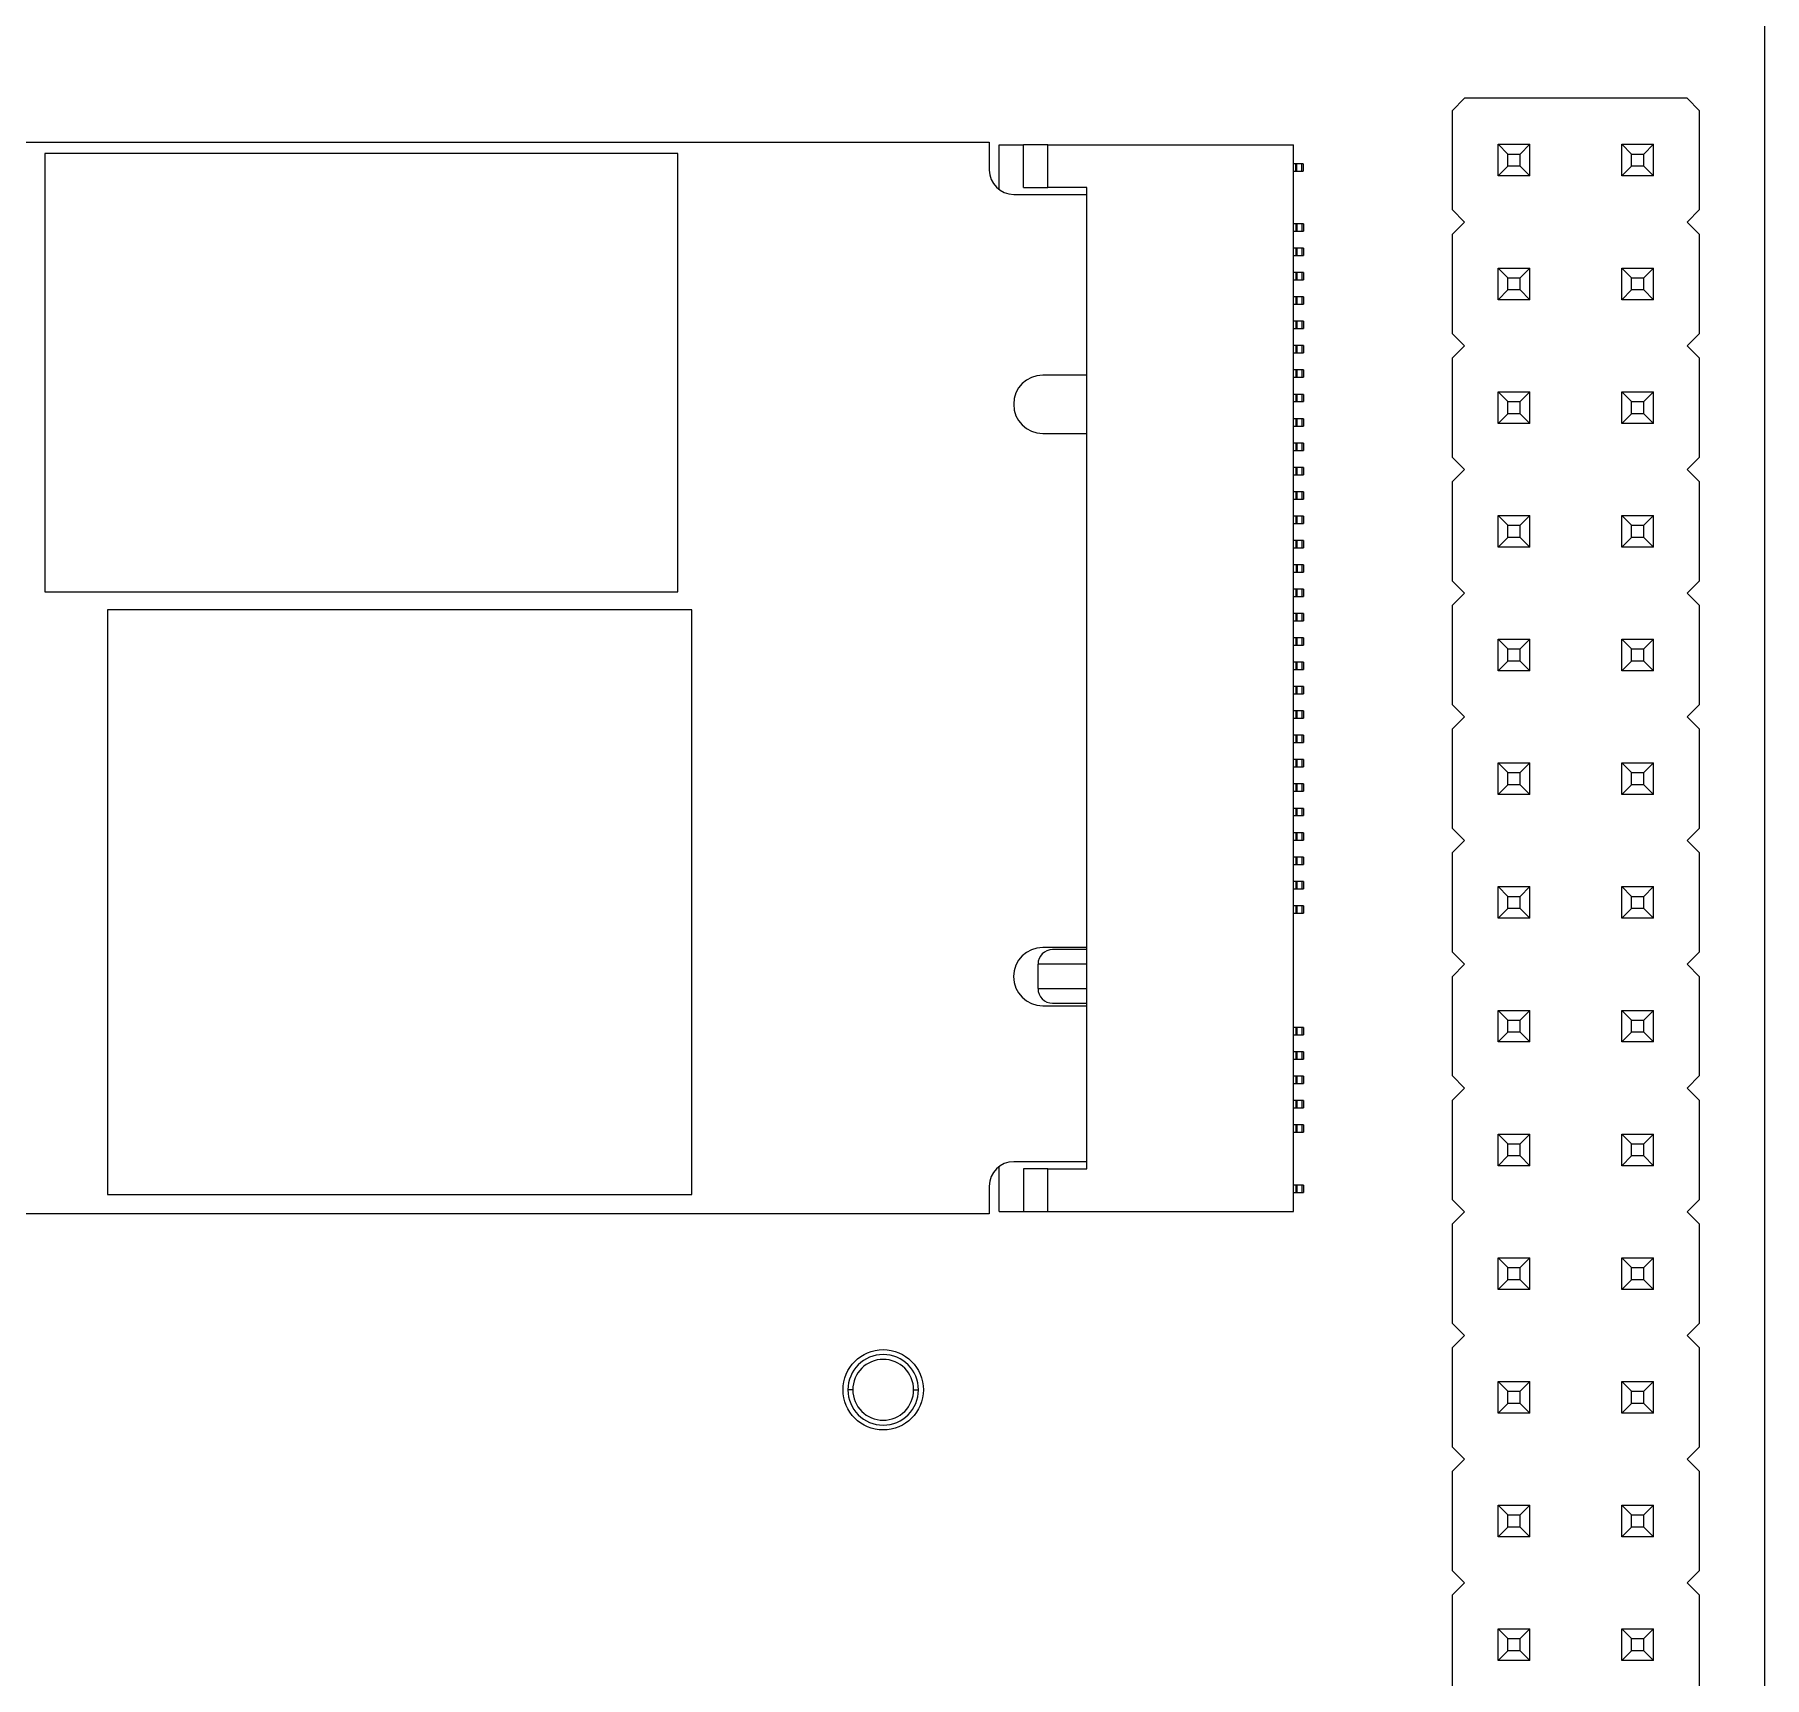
# Model space of a CAD drawing. Header units: millimetres. Extents: x 239 to 841, y 198 to 536.
# Drawn here: x 609.92 to 645.45, y 376.89 to 410.62 of the extents above; entities that cross this region are included whole.
import ezdxf

# ---------------------------------------------------------------- set-up
doc = ezdxf.new("R2010")
doc.units = ezdxf.units.MM

msp = doc.modelspace()

# ---------------------------------------------------------------- linework, layer by layer
for p, q in [((645.446, 455.71), (645.446, 352.41)), ((639.285, 409.313), (639.031, 409.059)), ((643.857, 409.313), (639.285, 409.313)), ((644.111, 409.059), (643.857, 409.313)), ((639.031, 409.059), (639.031, 407.027)), ((644.111, 407.027), (644.111, 409.059)), ((553.526, 408.41), (629.526, 408.41)), ((629.526, 408.41), (629.526, 407.84)), ((629.726, 408.36), (630.226, 408.36)), ((629.726, 407.44), (629.726, 408.36)), ((630.726, 408.36), (630.226, 408.36)), ((630.226, 407.485), (630.226, 408.36)), ((630.726, 408.36), (635.776, 408.36)), ((630.726, 407.485), (630.726, 408.36)), ((635.776, 386.46), (635.776, 408.36)), ((639.976, 408.368), (640.626, 408.368)), ((639.976, 407.718), (639.976, 408.368)), ((640.176, 408.168), (639.976, 408.368)), ((640.426, 408.168), (640.626, 408.368)), ((640.626, 407.718), (640.626, 408.368)), ((642.516, 407.718), (642.516, 408.368)), ((642.516, 408.368), (643.166, 408.368)), ((642.716, 408.168), (642.516, 408.368)), ((642.966, 408.168), (643.166, 408.368)), ((643.166, 407.718), (643.166, 408.368)), ((610.126, 408.18), (610.126, 399.18)), ((623.126, 408.18), (610.126, 408.18)), ((623.126, 399.18), (623.126, 408.18)), ((635.821, 407.97), (635.776, 407.97)), ((635.844, 407.97), (635.821, 407.97)), ((635.821, 407.82), (635.821, 407.97)), ((635.944, 407.97), (635.844, 407.97)), ((635.844, 407.82), (635.844, 407.97)), ((635.971, 407.97), (635.944, 407.97)), ((635.944, 407.82), (635.944, 407.97)), ((635.971, 407.97), (635.971, 407.82)), ((640.176, 407.918), (639.976, 407.718)), ((640.176, 408.168), (640.426, 408.168)), ((640.176, 407.918), (640.176, 408.168)), ((640.426, 407.918), (640.176, 407.918)), ((640.426, 407.918), (640.426, 408.168)), ((640.426, 407.918), (640.626, 407.718)), ((642.716, 407.918), (642.516, 407.718)), ((642.716, 407.918), (642.716, 408.168)), ((642.716, 408.168), (642.966, 408.168)), ((642.966, 407.918), (642.716, 407.918)), ((642.966, 407.918), (642.966, 408.168)), ((642.966, 407.918), (643.166, 407.718)), ((635.776, 407.82), (635.821, 407.82)), ((635.821, 407.82), (635.844, 407.82)), ((635.844, 407.82), (635.944, 407.82)), ((635.944, 407.82), (635.971, 407.82)), ((640.626, 407.718), (639.976, 407.718)), ((643.166, 407.718), (642.516, 407.718)), ((630.026, 407.34), (631.526, 407.34)), ((630.226, 407.485), (630.726, 407.485)), ((631.526, 407.485), (630.726, 407.485)), ((631.526, 387.335), (631.526, 407.485)), ((639.031, 407.027), (639.285, 406.773)), ((643.857, 406.773), (644.111, 407.027)), ((635.826, 406.735), (635.776, 406.735)), ((635.776, 406.585), (635.826, 406.585)), ((635.849, 406.735), (635.826, 406.735)), ((635.826, 406.585), (635.826, 406.735)), ((635.826, 406.585), (635.849, 406.585)), ((635.949, 406.735), (635.849, 406.735)), ((635.849, 406.585), (635.849, 406.735)), ((635.849, 406.585), (635.949, 406.585)), ((635.976, 406.735), (635.949, 406.735)), ((635.949, 406.585), (635.949, 406.735)), ((635.949, 406.585), (635.976, 406.585)), ((635.976, 406.735), (635.976, 406.585)), ((639.285, 406.773), (639.031, 406.519)), ((639.031, 406.519), (639.031, 404.487)), ((644.111, 406.519), (643.857, 406.773)), ((644.111, 404.487), (644.111, 406.519)), ((635.826, 406.235), (635.776, 406.235)), ((635.849, 406.235), (635.826, 406.235)), ((635.826, 406.085), (635.826, 406.235)), ((635.949, 406.235), (635.849, 406.235)), ((635.849, 406.085), (635.849, 406.235)), ((635.976, 406.235), (635.949, 406.235)), ((635.949, 406.085), (635.949, 406.235)), ((635.976, 406.235), (635.976, 406.085)), ((635.776, 406.085), (635.826, 406.085)), ((635.826, 406.085), (635.849, 406.085)), ((635.849, 406.085), (635.949, 406.085)), ((635.949, 406.085), (635.976, 406.085)), ((639.976, 405.178), (639.976, 405.828)), ((639.976, 405.828), (640.626, 405.828)), ((640.176, 405.628), (639.976, 405.828)), ((640.426, 405.628), (640.626, 405.828)), ((640.626, 405.178), (640.626, 405.828)), ((642.516, 405.828), (643.166, 405.828)), ((642.516, 405.178), (642.516, 405.828)), ((642.716, 405.628), (642.516, 405.828)), ((642.966, 405.628), (643.166, 405.828)), ((643.166, 405.178), (643.166, 405.828)), ((635.826, 405.735), (635.776, 405.735)), ((635.776, 405.585), (635.826, 405.585)), ((635.849, 405.735), (635.826, 405.735)), ((635.826, 405.585), (635.826, 405.735)), ((635.826, 405.585), (635.849, 405.585)), ((635.949, 405.735), (635.849, 405.735)), ((635.849, 405.585), (635.849, 405.735)), ((635.849, 405.585), (635.949, 405.585)), ((635.976, 405.735), (635.949, 405.735)), ((635.949, 405.585), (635.949, 405.735)), ((635.949, 405.585), (635.976, 405.585)), ((635.976, 405.735), (635.976, 405.585)), ((640.176, 405.378), (640.176, 405.628)), ((640.176, 405.628), (640.426, 405.628)), ((640.426, 405.378), (640.426, 405.628)), ((642.716, 405.628), (642.966, 405.628)), ((642.716, 405.378), (642.716, 405.628)), ((642.966, 405.378), (642.966, 405.628)), ((635.826, 405.235), (635.776, 405.235)), ((635.776, 405.085), (635.826, 405.085)), ((635.849, 405.235), (635.826, 405.235)), ((635.826, 405.085), (635.826, 405.235)), ((635.826, 405.085), (635.849, 405.085)), ((635.949, 405.235), (635.849, 405.235)), ((635.849, 405.085), (635.849, 405.235)), ((635.849, 405.085), (635.949, 405.085)), ((635.976, 405.235), (635.949, 405.235)), ((635.949, 405.085), (635.949, 405.235)), ((635.949, 405.085), (635.976, 405.085)), ((635.976, 405.235), (635.976, 405.085)), ((640.176, 405.378), (639.976, 405.178)), ((640.626, 405.178), (639.976, 405.178)), ((640.426, 405.378), (640.176, 405.378)), ((640.426, 405.378), (640.626, 405.178)), ((642.716, 405.378), (642.516, 405.178)), ((643.166, 405.178), (642.516, 405.178)), ((642.966, 405.378), (642.716, 405.378)), ((642.966, 405.378), (643.166, 405.178)), ((635.826, 404.735), (635.776, 404.735)), ((635.849, 404.735), (635.826, 404.735)), ((635.826, 404.585), (635.826, 404.735)), ((635.949, 404.735), (635.849, 404.735)), ((635.849, 404.585), (635.849, 404.735)), ((635.976, 404.735), (635.949, 404.735)), ((635.949, 404.585), (635.949, 404.735)), ((635.976, 404.735), (635.976, 404.585)), ((635.776, 404.585), (635.826, 404.585)), ((635.826, 404.585), (635.849, 404.585)), ((635.849, 404.585), (635.949, 404.585)), ((635.949, 404.585), (635.976, 404.585)), ((639.031, 404.487), (639.285, 404.233)), ((643.857, 404.233), (644.111, 404.487)), ((635.826, 404.235), (635.776, 404.235)), ((635.776, 404.085), (635.826, 404.085)), ((635.849, 404.235), (635.826, 404.235)), ((635.826, 404.085), (635.826, 404.235)), ((635.826, 404.085), (635.849, 404.085)), ((635.949, 404.235), (635.849, 404.235)), ((635.849, 404.085), (635.849, 404.235)), ((635.849, 404.085), (635.949, 404.085)), ((635.976, 404.235), (635.949, 404.235)), ((635.949, 404.085), (635.949, 404.235)), ((635.949, 404.085), (635.976, 404.085)), ((635.976, 404.235), (635.976, 404.085)), ((639.285, 404.233), (639.031, 403.979)), ((639.031, 403.979), (639.031, 401.947)), ((644.111, 403.979), (643.857, 404.233)), ((644.111, 401.947), (644.111, 403.979)), ((631.526, 403.63), (630.626, 403.63)), ((635.826, 403.735), (635.776, 403.735)), ((635.849, 403.735), (635.826, 403.735)), ((635.826, 403.585), (635.826, 403.735)), ((635.949, 403.735), (635.849, 403.735)), ((635.849, 403.585), (635.849, 403.735)), ((635.976, 403.735), (635.949, 403.735)), ((635.949, 403.585), (635.949, 403.735)), ((635.976, 403.735), (635.976, 403.585)), ((635.776, 403.585), (635.826, 403.585)), ((635.826, 403.585), (635.849, 403.585)), ((635.849, 403.585), (635.949, 403.585)), ((635.949, 403.585), (635.976, 403.585)), ((639.976, 403.288), (640.626, 403.288)), ((639.976, 402.638), (639.976, 403.288)), ((640.176, 403.088), (639.976, 403.288)), ((640.426, 403.088), (640.626, 403.288)), ((640.626, 402.638), (640.626, 403.288)), ((642.516, 403.288), (643.166, 403.288)), ((642.516, 402.638), (642.516, 403.288)), ((642.716, 403.088), (642.516, 403.288)), ((642.966, 403.088), (643.166, 403.288)), ((643.166, 402.638), (643.166, 403.288)), ((635.826, 403.235), (635.776, 403.235)), ((635.776, 403.085), (635.826, 403.085)), ((635.849, 403.235), (635.826, 403.235)), ((635.826, 403.085), (635.826, 403.235)), ((635.826, 403.085), (635.849, 403.085)), ((635.949, 403.235), (635.849, 403.235)), ((635.849, 403.085), (635.849, 403.235)), ((635.849, 403.085), (635.949, 403.085)), ((635.976, 403.235), (635.949, 403.235)), ((635.949, 403.085), (635.949, 403.235)), ((635.949, 403.085), (635.976, 403.085)), ((635.976, 403.235), (635.976, 403.085)), ((640.176, 403.088), (640.426, 403.088)), ((640.176, 402.838), (640.176, 403.088)), ((640.426, 402.838), (640.426, 403.088)), ((642.716, 403.088), (642.966, 403.088)), ((642.716, 402.838), (642.716, 403.088)), ((642.966, 402.838), (642.966, 403.088)), ((635.826, 402.735), (635.776, 402.735)), ((635.776, 402.585), (635.826, 402.585)), ((635.849, 402.735), (635.826, 402.735)), ((635.826, 402.585), (635.826, 402.735)), ((635.826, 402.585), (635.849, 402.585)), ((635.949, 402.735), (635.849, 402.735)), ((635.849, 402.585), (635.849, 402.735)), ((635.849, 402.585), (635.949, 402.585)), ((635.976, 402.735), (635.949, 402.735)), ((635.949, 402.585), (635.949, 402.735)), ((635.949, 402.585), (635.976, 402.585)), ((635.976, 402.735), (635.976, 402.585)), ((640.176, 402.838), (639.976, 402.638)), ((640.626, 402.638), (639.976, 402.638)), ((640.426, 402.838), (640.176, 402.838)), ((640.426, 402.838), (640.626, 402.638)), ((642.716, 402.838), (642.516, 402.638)), ((643.166, 402.638), (642.516, 402.638)), ((642.966, 402.838), (642.716, 402.838)), ((642.966, 402.838), (643.166, 402.638)), ((630.626, 402.43), (631.526, 402.43)), ((635.826, 402.235), (635.776, 402.235)), ((635.849, 402.235), (635.826, 402.235)), ((635.826, 402.085), (635.826, 402.235)), ((635.949, 402.235), (635.849, 402.235)), ((635.849, 402.085), (635.849, 402.235)), ((635.976, 402.235), (635.949, 402.235)), ((635.949, 402.085), (635.949, 402.235)), ((635.976, 402.235), (635.976, 402.085)), ((635.776, 402.085), (635.826, 402.085)), ((635.826, 402.085), (635.849, 402.085)), ((635.849, 402.085), (635.949, 402.085)), ((635.949, 402.085), (635.976, 402.085)), ((639.031, 401.947), (639.285, 401.693)), ((643.857, 401.693), (644.111, 401.947)), ((635.826, 401.735), (635.776, 401.735)), ((635.776, 401.585), (635.826, 401.585)), ((635.849, 401.735), (635.826, 401.735)), ((635.826, 401.585), (635.826, 401.735)), ((635.826, 401.585), (635.849, 401.585)), ((635.949, 401.735), (635.849, 401.735)), ((635.849, 401.585), (635.849, 401.735)), ((635.849, 401.585), (635.949, 401.585)), ((635.976, 401.735), (635.949, 401.735)), ((635.949, 401.585), (635.949, 401.735)), ((635.949, 401.585), (635.976, 401.585)), ((635.976, 401.735), (635.976, 401.585)), ((639.285, 401.693), (639.031, 401.439)), ((644.111, 401.439), (643.857, 401.693)), ((635.826, 401.235), (635.776, 401.235)), ((635.849, 401.235), (635.826, 401.235)), ((635.826, 401.085), (635.826, 401.235)), ((635.949, 401.235), (635.849, 401.235)), ((635.849, 401.085), (635.849, 401.235)), ((635.976, 401.235), (635.949, 401.235)), ((635.949, 401.085), (635.949, 401.235)), ((635.976, 401.235), (635.976, 401.085)), ((639.031, 401.439), (639.031, 399.407)), ((644.111, 399.407), (644.111, 401.439)), ((635.776, 401.085), (635.826, 401.085)), ((635.826, 401.085), (635.849, 401.085)), ((635.849, 401.085), (635.949, 401.085)), ((635.949, 401.085), (635.976, 401.085)), ((635.826, 400.735), (635.776, 400.735)), ((635.776, 400.585), (635.826, 400.585)), ((635.849, 400.735), (635.826, 400.735)), ((635.826, 400.585), (635.826, 400.735)), ((635.826, 400.585), (635.849, 400.585)), ((635.949, 400.735), (635.849, 400.735)), ((635.849, 400.585), (635.849, 400.735)), ((635.849, 400.585), (635.949, 400.585)), ((635.976, 400.735), (635.949, 400.735)), ((635.949, 400.585), (635.949, 400.735)), ((635.949, 400.585), (635.976, 400.585)), ((635.976, 400.735), (635.976, 400.585)), ((639.976, 400.098), (639.976, 400.748)), ((639.976, 400.748), (640.626, 400.748)), ((640.176, 400.548), (639.976, 400.748)), ((640.176, 400.298), (640.176, 400.548)), ((640.176, 400.548), (640.426, 400.548)), ((640.426, 400.548), (640.626, 400.748)), ((640.426, 400.298), (640.426, 400.548)), ((640.626, 400.098), (640.626, 400.748)), ((642.516, 400.748), (643.166, 400.748)), ((642.516, 400.098), (642.516, 400.748)), ((642.716, 400.548), (642.516, 400.748)), ((642.716, 400.548), (642.966, 400.548)), ((642.716, 400.298), (642.716, 400.548)), ((642.966, 400.548), (643.166, 400.748)), ((642.966, 400.298), (642.966, 400.548)), ((643.166, 400.098), (643.166, 400.748)), ((635.826, 400.235), (635.776, 400.235)), ((635.776, 400.085), (635.826, 400.085)), ((635.849, 400.235), (635.826, 400.235)), ((635.826, 400.085), (635.826, 400.235)), ((635.826, 400.085), (635.849, 400.085)), ((635.949, 400.235), (635.849, 400.235)), ((635.849, 400.085), (635.849, 400.235)), ((635.849, 400.085), (635.949, 400.085)), ((635.976, 400.235), (635.949, 400.235)), ((635.949, 400.085), (635.949, 400.235)), ((635.949, 400.085), (635.976, 400.085)), ((635.976, 400.235), (635.976, 400.085)), ((640.176, 400.298), (639.976, 400.098)), ((640.626, 400.098), (639.976, 400.098)), ((640.426, 400.298), (640.176, 400.298)), ((640.426, 400.298), (640.626, 400.098)), ((642.716, 400.298), (642.516, 400.098)), ((643.166, 400.098), (642.516, 400.098)), ((642.966, 400.298), (642.716, 400.298)), ((642.966, 400.298), (643.166, 400.098)), ((635.826, 399.735), (635.776, 399.735)), ((635.849, 399.735), (635.826, 399.735)), ((635.826, 399.735), (635.826, 399.585)), ((635.949, 399.735), (635.849, 399.735)), ((635.849, 399.735), (635.849, 399.585)), ((635.976, 399.735), (635.949, 399.735)), ((635.949, 399.585), (635.949, 399.735)), ((635.976, 399.735), (635.976, 399.585)), ((635.776, 399.585), (635.826, 399.585)), ((635.826, 399.585), (635.849, 399.585)), ((635.849, 399.585), (635.949, 399.585)), ((635.949, 399.585), (635.976, 399.585)), ((639.031, 399.407), (639.285, 399.153)), ((643.857, 399.153), (644.111, 399.407)), ((610.126, 399.18), (623.126, 399.18)), ((635.826, 399.235), (635.776, 399.235)), ((635.776, 399.085), (635.826, 399.085)), ((635.849, 399.235), (635.826, 399.235)), ((635.826, 399.085), (635.826, 399.235)), ((635.826, 399.085), (635.849, 399.085)), ((635.949, 399.235), (635.849, 399.235)), ((635.849, 399.085), (635.849, 399.235)), ((635.849, 399.085), (635.949, 399.085)), ((635.976, 399.235), (635.949, 399.235)), ((635.949, 399.085), (635.949, 399.235)), ((635.949, 399.085), (635.976, 399.085)), ((635.976, 399.235), (635.976, 399.085)), ((639.285, 399.153), (639.031, 398.899)), ((644.111, 398.899), (643.857, 399.153)), ((611.416, 398.81), (611.416, 386.81)), ((623.416, 398.81), (611.416, 398.81)), ((623.416, 386.81), (623.416, 398.81)), ((635.826, 398.735), (635.776, 398.735)), ((635.849, 398.735), (635.826, 398.735)), ((635.826, 398.585), (635.826, 398.735)), ((635.949, 398.735), (635.849, 398.735)), ((635.849, 398.585), (635.849, 398.735)), ((635.976, 398.735), (635.949, 398.735)), ((635.949, 398.585), (635.949, 398.735)), ((635.976, 398.735), (635.976, 398.585)), ((639.031, 398.899), (639.031, 396.867)), ((644.111, 396.867), (644.111, 398.899)), ((635.776, 398.585), (635.826, 398.585)), ((635.826, 398.585), (635.849, 398.585)), ((635.849, 398.585), (635.949, 398.585)), ((635.949, 398.585), (635.976, 398.585)), ((635.826, 398.235), (635.776, 398.235)), ((635.776, 398.085), (635.826, 398.085)), ((635.849, 398.235), (635.826, 398.235)), ((635.826, 398.085), (635.826, 398.235)), ((635.826, 398.085), (635.849, 398.085)), ((635.949, 398.235), (635.849, 398.235)), ((635.849, 398.085), (635.849, 398.235)), ((635.849, 398.085), (635.949, 398.085)), ((635.976, 398.235), (635.949, 398.235)), ((635.949, 398.085), (635.949, 398.235)), ((635.949, 398.085), (635.976, 398.085)), ((635.976, 398.235), (635.976, 398.085)), ((639.976, 398.208), (640.626, 398.208)), ((639.976, 397.558), (639.976, 398.208)), ((640.176, 398.008), (639.976, 398.208)), ((640.176, 398.008), (640.426, 398.008)), ((640.176, 397.758), (640.176, 398.008)), ((640.426, 398.008), (640.626, 398.208)), ((640.426, 397.758), (640.426, 398.008)), ((640.626, 397.558), (640.626, 398.208)), ((642.516, 398.208), (643.166, 398.208)), ((642.516, 397.558), (642.516, 398.208)), ((642.716, 398.008), (642.516, 398.208)), ((642.716, 398.008), (642.966, 398.008)), ((642.716, 397.758), (642.716, 398.008)), ((642.966, 398.008), (643.166, 398.208)), ((642.966, 397.758), (642.966, 398.008)), ((643.166, 397.558), (643.166, 398.208)), ((635.826, 397.735), (635.776, 397.735)), ((635.776, 397.585), (635.826, 397.585)), ((635.849, 397.735), (635.826, 397.735)), ((635.826, 397.585), (635.826, 397.735)), ((635.826, 397.585), (635.849, 397.585)), ((635.949, 397.735), (635.849, 397.735)), ((635.849, 397.585), (635.849, 397.735)), ((635.849, 397.585), (635.949, 397.585)), ((635.976, 397.735), (635.949, 397.735)), ((635.949, 397.585), (635.949, 397.735)), ((635.949, 397.585), (635.976, 397.585)), ((635.976, 397.735), (635.976, 397.585)), ((640.176, 397.758), (639.976, 397.558)), ((640.426, 397.758), (640.176, 397.758)), ((640.426, 397.758), (640.626, 397.558)), ((642.716, 397.758), (642.516, 397.558)), ((642.966, 397.758), (642.716, 397.758)), ((642.966, 397.758), (643.166, 397.558)), ((635.826, 397.235), (635.776, 397.235)), ((635.849, 397.235), (635.826, 397.235)), ((635.826, 397.085), (635.826, 397.235)), ((635.949, 397.235), (635.849, 397.235)), ((635.849, 397.085), (635.849, 397.235)), ((635.976, 397.235), (635.949, 397.235)), ((635.949, 397.085), (635.949, 397.235)), ((635.976, 397.235), (635.976, 397.085)), ((640.626, 397.558), (639.976, 397.558)), ((643.166, 397.558), (642.516, 397.558)), ((635.776, 397.085), (635.826, 397.085)), ((635.826, 397.085), (635.849, 397.085)), ((635.849, 397.085), (635.949, 397.085)), ((635.949, 397.085), (635.976, 397.085)), ((639.031, 396.867), (639.285, 396.613)), ((643.857, 396.613), (644.111, 396.867)), ((635.826, 396.735), (635.776, 396.735)), ((635.776, 396.585), (635.826, 396.585)), ((635.849, 396.735), (635.826, 396.735)), ((635.826, 396.585), (635.826, 396.735)), ((635.826, 396.585), (635.849, 396.585)), ((635.949, 396.735), (635.849, 396.735)), ((635.849, 396.585), (635.849, 396.735)), ((635.849, 396.585), (635.949, 396.585)), ((635.976, 396.735), (635.949, 396.735)), ((635.949, 396.585), (635.949, 396.735)), ((635.949, 396.585), (635.976, 396.585)), ((635.976, 396.735), (635.976, 396.585)), ((639.285, 396.613), (639.031, 396.359)), ((644.111, 396.359), (643.857, 396.613)), ((635.826, 396.235), (635.776, 396.235)), ((635.849, 396.235), (635.826, 396.235)), ((635.826, 396.085), (635.826, 396.235)), ((635.949, 396.235), (635.849, 396.235)), ((635.849, 396.085), (635.849, 396.235)), ((635.976, 396.235), (635.949, 396.235)), ((635.949, 396.085), (635.949, 396.235)), ((635.976, 396.235), (635.976, 396.085)), ((639.031, 396.359), (639.031, 394.327)), ((644.111, 394.327), (644.111, 396.359)), ((635.776, 396.085), (635.826, 396.085)), ((635.826, 396.085), (635.849, 396.085)), ((635.849, 396.085), (635.949, 396.085)), ((635.949, 396.085), (635.976, 396.085)), ((635.826, 395.735), (635.776, 395.735)), ((635.776, 395.585), (635.826, 395.585)), ((635.849, 395.735), (635.826, 395.735)), ((635.826, 395.585), (635.826, 395.735)), ((635.826, 395.585), (635.849, 395.585)), ((635.949, 395.735), (635.849, 395.735)), ((635.849, 395.585), (635.849, 395.735)), ((635.849, 395.585), (635.949, 395.585)), ((635.976, 395.735), (635.949, 395.735)), ((635.949, 395.585), (635.949, 395.735)), ((635.949, 395.585), (635.976, 395.585)), ((635.976, 395.735), (635.976, 395.585)), ((639.976, 395.668), (640.626, 395.668)), ((639.976, 395.018), (639.976, 395.668)), ((640.176, 395.468), (639.976, 395.668)), ((640.176, 395.468), (640.426, 395.468)), ((640.176, 395.218), (640.176, 395.468)), ((640.426, 395.468), (640.626, 395.668)), ((640.426, 395.218), (640.426, 395.468)), ((640.626, 395.018), (640.626, 395.668)), ((642.516, 395.668), (643.166, 395.668)), ((642.516, 395.018), (642.516, 395.668)), ((642.716, 395.468), (642.516, 395.668)), ((642.716, 395.468), (642.966, 395.468)), ((642.716, 395.218), (642.716, 395.468)), ((642.966, 395.468), (643.166, 395.668)), ((642.966, 395.218), (642.966, 395.468)), ((643.166, 395.018), (643.166, 395.668)), ((635.826, 395.235), (635.776, 395.235)), ((635.849, 395.235), (635.826, 395.235)), ((635.826, 395.085), (635.826, 395.235)), ((635.949, 395.235), (635.849, 395.235)), ((635.849, 395.085), (635.849, 395.235)), ((635.976, 395.235), (635.949, 395.235)), ((635.949, 395.085), (635.949, 395.235)), ((635.976, 395.235), (635.976, 395.085)), ((640.176, 395.218), (639.976, 395.018)), ((640.426, 395.218), (640.176, 395.218)), ((640.426, 395.218), (640.626, 395.018)), ((642.716, 395.218), (642.516, 395.018)), ((642.966, 395.218), (642.716, 395.218)), ((642.966, 395.218), (643.166, 395.018)), ((635.776, 395.085), (635.826, 395.085)), ((635.826, 395.085), (635.849, 395.085)), ((635.849, 395.085), (635.949, 395.085)), ((635.949, 395.085), (635.976, 395.085)), ((640.626, 395.018), (639.976, 395.018)), ((643.166, 395.018), (642.516, 395.018)), ((635.826, 394.735), (635.776, 394.735)), ((635.776, 394.585), (635.826, 394.585)), ((635.849, 394.735), (635.826, 394.735)), ((635.826, 394.585), (635.826, 394.735)), ((635.826, 394.585), (635.849, 394.585)), ((635.949, 394.735), (635.849, 394.735)), ((635.849, 394.585), (635.849, 394.735)), ((635.849, 394.585), (635.949, 394.585)), ((635.976, 394.735), (635.949, 394.735)), ((635.949, 394.585), (635.949, 394.735)), ((635.949, 394.585), (635.976, 394.585)), ((635.976, 394.735), (635.976, 394.585)), ((635.826, 394.235), (635.776, 394.235)), ((635.776, 394.085), (635.826, 394.085)), ((635.849, 394.235), (635.826, 394.235)), ((635.826, 394.085), (635.826, 394.235)), ((635.826, 394.085), (635.849, 394.085)), ((635.949, 394.235), (635.849, 394.235)), ((635.849, 394.085), (635.849, 394.235)), ((635.849, 394.085), (635.949, 394.085)), ((635.976, 394.235), (635.949, 394.235)), ((635.949, 394.085), (635.949, 394.235)), ((635.949, 394.085), (635.976, 394.085)), ((635.976, 394.235), (635.976, 394.085)), ((639.031, 394.327), (639.285, 394.073)), ((639.285, 394.073), (639.031, 393.819)), ((643.857, 394.073), (644.111, 394.327)), ((644.111, 393.819), (643.857, 394.073)), ((635.826, 393.735), (635.776, 393.735)), ((635.849, 393.735), (635.826, 393.735)), ((635.826, 393.585), (635.826, 393.735)), ((635.949, 393.735), (635.849, 393.735)), ((635.849, 393.585), (635.849, 393.735)), ((635.976, 393.735), (635.949, 393.735)), ((635.949, 393.585), (635.949, 393.735)), ((635.976, 393.735), (635.976, 393.585)), ((639.031, 393.819), (639.031, 391.787)), ((644.111, 391.787), (644.111, 393.819)), ((635.776, 393.585), (635.826, 393.585)), ((635.826, 393.585), (635.849, 393.585)), ((635.849, 393.585), (635.949, 393.585)), ((635.949, 393.585), (635.976, 393.585)), ((635.826, 393.235), (635.776, 393.235)), ((635.776, 393.085), (635.826, 393.085)), ((635.849, 393.235), (635.826, 393.235)), ((635.826, 393.085), (635.826, 393.235)), ((635.826, 393.085), (635.849, 393.085)), ((635.949, 393.235), (635.849, 393.235)), ((635.849, 393.085), (635.849, 393.235)), ((635.849, 393.085), (635.949, 393.085)), ((635.976, 393.235), (635.949, 393.235)), ((635.949, 393.085), (635.949, 393.235)), ((635.949, 393.085), (635.976, 393.085)), ((635.976, 393.235), (635.976, 393.085)), ((639.976, 393.128), (640.626, 393.128)), ((639.976, 392.478), (639.976, 393.128)), ((640.176, 392.928), (639.976, 393.128)), ((640.426, 392.928), (640.626, 393.128)), ((640.626, 392.478), (640.626, 393.128)), ((642.516, 393.128), (643.166, 393.128)), ((642.516, 392.478), (642.516, 393.128)), ((642.716, 392.928), (642.516, 393.128)), ((642.966, 392.928), (643.166, 393.128)), ((643.166, 392.478), (643.166, 393.128)), ((635.826, 392.735), (635.776, 392.735)), ((635.849, 392.735), (635.826, 392.735)), ((635.826, 392.585), (635.826, 392.735)), ((635.949, 392.735), (635.849, 392.735)), ((635.849, 392.585), (635.849, 392.735)), ((635.976, 392.735), (635.949, 392.735)), ((635.949, 392.585), (635.949, 392.735)), ((635.976, 392.735), (635.976, 392.585)), ((640.176, 392.678), (639.976, 392.478)), ((640.176, 392.928), (640.426, 392.928)), ((640.176, 392.678), (640.176, 392.928)), ((640.426, 392.678), (640.176, 392.678)), ((640.426, 392.678), (640.426, 392.928)), ((640.426, 392.678), (640.626, 392.478)), ((642.716, 392.678), (642.516, 392.478)), ((642.716, 392.928), (642.966, 392.928)), ((642.716, 392.678), (642.716, 392.928)), ((642.966, 392.678), (642.716, 392.678)), ((642.966, 392.678), (642.966, 392.928)), ((642.966, 392.678), (643.166, 392.478)), ((635.776, 392.585), (635.826, 392.585)), ((635.826, 392.585), (635.849, 392.585)), ((635.849, 392.585), (635.949, 392.585)), ((635.949, 392.585), (635.976, 392.585)), ((640.626, 392.478), (639.976, 392.478)), ((643.166, 392.478), (642.516, 392.478)), ((631.526, 391.88), (630.624, 391.88)), ((631.526, 391.835), (630.826, 391.835)), ((639.031, 391.787), (639.285, 391.533)), ((643.857, 391.533), (644.111, 391.787)), ((631.526, 391.535), (630.526, 391.535)), ((630.526, 391.035), (630.526, 391.535)), ((639.285, 391.533), (639.031, 391.279)), ((639.031, 391.279), (639.031, 389.247)), ((644.111, 391.279), (643.857, 391.533)), ((644.111, 389.247), (644.111, 391.279)), ((630.526, 391.035), (631.526, 391.035)), ((630.624, 390.68), (631.526, 390.68)), ((630.826, 390.735), (631.526, 390.735)), ((639.976, 390.588), (640.626, 390.588)), ((639.976, 389.938), (639.976, 390.588)), ((640.176, 390.388), (639.976, 390.588)), ((640.426, 390.388), (640.626, 390.588)), ((640.626, 389.938), (640.626, 390.588)), ((642.516, 389.938), (642.516, 390.588)), ((642.516, 390.588), (643.166, 390.588)), ((642.716, 390.388), (642.516, 390.588)), ((642.966, 390.388), (643.166, 390.588)), ((643.166, 389.938), (643.166, 390.588)), ((635.826, 390.235), (635.776, 390.235)), ((635.849, 390.235), (635.826, 390.235)), ((635.826, 390.085), (635.826, 390.235)), ((635.949, 390.235), (635.849, 390.235)), ((635.849, 390.085), (635.849, 390.235)), ((635.976, 390.235), (635.949, 390.235)), ((635.949, 390.085), (635.949, 390.235)), ((635.976, 390.235), (635.976, 390.085)), ((640.176, 390.138), (639.976, 389.938)), ((640.176, 390.388), (640.426, 390.388)), ((640.176, 390.138), (640.176, 390.388)), ((640.426, 390.138), (640.176, 390.138)), ((640.426, 390.138), (640.426, 390.388)), ((640.426, 390.138), (640.626, 389.938)), ((642.716, 390.138), (642.516, 389.938)), ((642.716, 390.138), (642.716, 390.388)), ((642.716, 390.388), (642.966, 390.388)), ((642.966, 390.138), (642.716, 390.138)), ((642.966, 390.138), (642.966, 390.388)), ((642.966, 390.138), (643.166, 389.938)), ((635.776, 390.085), (635.826, 390.085)), ((635.826, 390.085), (635.849, 390.085)), ((635.849, 390.085), (635.949, 390.085)), ((635.949, 390.085), (635.976, 390.085)), ((640.626, 389.938), (639.976, 389.938)), ((643.166, 389.938), (642.516, 389.938)), ((635.826, 389.735), (635.776, 389.735)), ((635.776, 389.585), (635.826, 389.585)), ((635.849, 389.735), (635.826, 389.735)), ((635.826, 389.585), (635.826, 389.735)), ((635.826, 389.585), (635.849, 389.585)), ((635.949, 389.735), (635.849, 389.735)), ((635.849, 389.585), (635.849, 389.735)), ((635.849, 389.585), (635.949, 389.585)), ((635.976, 389.735), (635.949, 389.735)), ((635.949, 389.585), (635.949, 389.735)), ((635.949, 389.585), (635.976, 389.585)), ((635.976, 389.735), (635.976, 389.585)), ((635.826, 389.235), (635.776, 389.235)), ((635.776, 389.085), (635.826, 389.085)), ((635.849, 389.235), (635.826, 389.235)), ((635.826, 389.085), (635.826, 389.235)), ((635.826, 389.085), (635.849, 389.085)), ((635.949, 389.235), (635.849, 389.235)), ((635.849, 389.085), (635.849, 389.235)), ((635.849, 389.085), (635.949, 389.085)), ((635.976, 389.235), (635.949, 389.235)), ((635.949, 389.085), (635.949, 389.235)), ((635.949, 389.085), (635.976, 389.085)), ((635.976, 389.235), (635.976, 389.085)), ((639.031, 389.247), (639.285, 388.993)), ((643.857, 388.993), (644.111, 389.247)), ((635.826, 388.735), (635.776, 388.735)), ((635.849, 388.735), (635.826, 388.735)), ((635.826, 388.585), (635.826, 388.735)), ((635.949, 388.735), (635.849, 388.735)), ((635.849, 388.585), (635.849, 388.735)), ((635.976, 388.735), (635.949, 388.735)), ((635.949, 388.585), (635.949, 388.735)), ((635.976, 388.735), (635.976, 388.585)), ((639.285, 388.993), (639.031, 388.739)), ((639.031, 388.739), (639.031, 386.707)), ((644.111, 388.739), (643.857, 388.993)), ((644.111, 386.707), (644.111, 388.739)), ((635.776, 388.585), (635.826, 388.585)), ((635.826, 388.585), (635.849, 388.585)), ((635.849, 388.585), (635.949, 388.585)), ((635.949, 388.585), (635.976, 388.585)), ((635.826, 388.235), (635.776, 388.235)), ((635.776, 388.085), (635.826, 388.085)), ((635.849, 388.235), (635.826, 388.235)), ((635.826, 388.085), (635.826, 388.235)), ((635.826, 388.085), (635.849, 388.085)), ((635.949, 388.235), (635.849, 388.235)), ((635.849, 388.085), (635.849, 388.235)), ((635.849, 388.085), (635.949, 388.085)), ((635.976, 388.235), (635.949, 388.235)), ((635.949, 388.085), (635.949, 388.235)), ((635.949, 388.085), (635.976, 388.085)), ((635.976, 388.235), (635.976, 388.085)), ((639.976, 388.048), (640.626, 388.048)), ((639.976, 387.398), (639.976, 388.048)), ((640.176, 387.848), (639.976, 388.048)), ((640.426, 387.848), (640.626, 388.048)), ((640.626, 387.398), (640.626, 388.048)), ((642.516, 388.048), (643.166, 388.048)), ((642.516, 387.398), (642.516, 388.048)), ((642.716, 387.848), (642.516, 388.048)), ((642.966, 387.848), (643.166, 388.048)), ((643.166, 387.398), (643.166, 388.048)), ((640.176, 387.848), (640.426, 387.848)), ((640.176, 387.598), (640.176, 387.848)), ((640.426, 387.598), (640.426, 387.848)), ((642.716, 387.848), (642.966, 387.848)), ((642.716, 387.598), (642.716, 387.848)), ((642.966, 387.598), (642.966, 387.848)), ((629.726, 386.46), (629.726, 387.38)), ((631.526, 387.48), (630.026, 387.48)), ((630.726, 387.335), (630.226, 387.335)), ((630.226, 387.335), (630.226, 386.46)), ((630.726, 387.335), (631.526, 387.335)), ((630.726, 386.46), (630.726, 387.335)), ((640.176, 387.598), (639.976, 387.398)), ((640.626, 387.398), (639.976, 387.398)), ((640.426, 387.598), (640.176, 387.598)), ((640.426, 387.598), (640.626, 387.398)), ((642.716, 387.598), (642.516, 387.398)), ((643.166, 387.398), (642.516, 387.398)), ((642.966, 387.598), (642.716, 387.598)), ((642.966, 387.598), (643.166, 387.398)), ((629.526, 386.98), (629.526, 386.41)), ((635.826, 387), (635.776, 387)), ((635.849, 387), (635.826, 387)), ((635.826, 386.85), (635.826, 387)), ((635.949, 387), (635.849, 387)), ((635.849, 386.85), (635.849, 387)), ((635.976, 387), (635.949, 387)), ((635.949, 386.85), (635.949, 387)), ((635.976, 387), (635.976, 386.85)), ((611.416, 386.81), (623.416, 386.81)), ((635.776, 386.85), (635.826, 386.85)), ((635.826, 386.85), (635.849, 386.85)), ((635.849, 386.85), (635.949, 386.85)), ((635.949, 386.85), (635.976, 386.85)), ((639.031, 386.707), (639.285, 386.453)), ((643.857, 386.453), (644.111, 386.707)), ((629.526, 386.41), (553.526, 386.41)), ((629.726, 386.46), (630.226, 386.46)), ((630.226, 386.46), (630.726, 386.46)), ((630.726, 386.46), (635.776, 386.46)), ((639.285, 386.453), (639.031, 386.199)), ((644.111, 386.199), (643.857, 386.453)), ((639.031, 386.199), (639.031, 384.167)), ((644.111, 384.167), (644.111, 386.199)), ((639.976, 385.508), (640.626, 385.508)), ((639.976, 384.858), (639.976, 385.508)), ((640.176, 385.308), (639.976, 385.508)), ((640.426, 385.308), (640.626, 385.508)), ((640.626, 384.858), (640.626, 385.508)), ((642.516, 385.508), (643.166, 385.508)), ((642.516, 384.858), (642.516, 385.508)), ((642.716, 385.308), (642.516, 385.508)), ((642.966, 385.308), (643.166, 385.508)), ((643.166, 384.858), (643.166, 385.508)), ((640.176, 385.308), (640.426, 385.308)), ((640.176, 385.058), (640.176, 385.308)), ((640.426, 385.058), (640.426, 385.308)), ((642.716, 385.308), (642.966, 385.308)), ((642.716, 385.058), (642.716, 385.308)), ((642.966, 385.058), (642.966, 385.308)), ((640.176, 385.058), (639.976, 384.858)), ((640.626, 384.858), (639.976, 384.858)), ((640.426, 385.058), (640.176, 385.058)), ((640.426, 385.058), (640.626, 384.858)), ((642.716, 385.058), (642.516, 384.858)), ((643.166, 384.858), (642.516, 384.858)), ((642.966, 385.058), (642.716, 385.058)), ((642.966, 385.058), (643.166, 384.858)), ((639.031, 384.167), (639.285, 383.913)), ((643.857, 383.913), (644.111, 384.167)), ((639.285, 383.913), (639.031, 383.659)), ((644.111, 383.659), (643.857, 383.913)), ((639.031, 383.659), (639.031, 381.627)), ((644.111, 381.627), (644.111, 383.659)), ((626.721, 382.797), (626.621, 382.797)), ((627.971, 382.797), (628.071, 382.797)), ((639.976, 382.968), (640.626, 382.968)), ((639.976, 382.318), (639.976, 382.968)), ((640.176, 382.768), (639.976, 382.968)), ((640.176, 382.768), (640.426, 382.768)), ((640.176, 382.518), (640.176, 382.768)), ((640.426, 382.768), (640.626, 382.968)), ((640.426, 382.518), (640.426, 382.768)), ((640.626, 382.318), (640.626, 382.968)), ((642.516, 382.318), (642.516, 382.968)), ((642.516, 382.968), (643.166, 382.968)), ((642.716, 382.768), (642.516, 382.968)), ((642.716, 382.518), (642.716, 382.768)), ((642.716, 382.768), (642.966, 382.768)), ((642.966, 382.768), (643.166, 382.968)), ((642.966, 382.518), (642.966, 382.768)), ((643.166, 382.318), (643.166, 382.968)), ((640.176, 382.518), (639.976, 382.318)), ((640.626, 382.318), (639.976, 382.318)), ((640.426, 382.518), (640.176, 382.518)), ((640.426, 382.518), (640.626, 382.318)), ((642.716, 382.518), (642.516, 382.318)), ((643.166, 382.318), (642.516, 382.318)), ((642.966, 382.518), (642.716, 382.518)), ((642.966, 382.518), (643.166, 382.318)), ((639.031, 381.627), (639.285, 381.373)), ((643.857, 381.373), (644.111, 381.627)), ((639.285, 381.373), (639.031, 381.119)), ((644.111, 381.119), (643.857, 381.373)), ((639.031, 381.119), (639.031, 379.087)), ((644.111, 379.087), (644.111, 381.119)), ((639.976, 380.428), (640.626, 380.428)), ((639.976, 379.778), (639.976, 380.428)), ((640.176, 380.228), (639.976, 380.428)), ((640.176, 380.228), (640.426, 380.228)), ((640.176, 379.978), (640.176, 380.228)), ((640.426, 380.228), (640.626, 380.428)), ((640.426, 379.978), (640.426, 380.228)), ((640.626, 379.778), (640.626, 380.428)), ((642.516, 379.778), (642.516, 380.428)), ((642.516, 380.428), (643.166, 380.428)), ((642.716, 380.228), (642.516, 380.428)), ((642.716, 379.978), (642.716, 380.228)), ((642.716, 380.228), (642.966, 380.228)), ((642.966, 380.228), (643.166, 380.428)), ((642.966, 379.978), (642.966, 380.228)), ((643.166, 379.778), (643.166, 380.428)), ((640.176, 379.978), (639.976, 379.778)), ((640.426, 379.978), (640.176, 379.978)), ((640.426, 379.978), (640.626, 379.778)), ((642.716, 379.978), (642.516, 379.778)), ((642.966, 379.978), (642.716, 379.978)), ((642.966, 379.978), (643.166, 379.778)), ((640.626, 379.778), (639.976, 379.778)), ((643.166, 379.778), (642.516, 379.778)), ((639.031, 379.087), (639.285, 378.833)), ((639.285, 378.833), (639.031, 378.579)), ((643.857, 378.833), (644.111, 379.087)), ((644.111, 378.579), (643.857, 378.833)), ((639.031, 378.579), (639.031, 376.547)), ((644.111, 376.547), (644.111, 378.579)), ((639.976, 377.888), (640.626, 377.888)), ((639.976, 377.238), (639.976, 377.888)), ((640.176, 377.688), (639.976, 377.888)), ((640.176, 377.688), (640.426, 377.688)), ((640.176, 377.438), (640.176, 377.688)), ((640.426, 377.688), (640.626, 377.888)), ((640.426, 377.438), (640.426, 377.688)), ((640.626, 377.238), (640.626, 377.888)), ((642.516, 377.888), (643.166, 377.888)), ((642.516, 377.238), (642.516, 377.888)), ((642.716, 377.688), (642.516, 377.888)), ((642.716, 377.688), (642.966, 377.688)), ((642.716, 377.438), (642.716, 377.688)), ((642.966, 377.688), (643.166, 377.888)), ((642.966, 377.438), (642.966, 377.688)), ((643.166, 377.238), (643.166, 377.888)), ((640.176, 377.438), (639.976, 377.238)), ((640.426, 377.438), (640.176, 377.438)), ((640.426, 377.438), (640.626, 377.238)), ((642.716, 377.438), (642.516, 377.238)), ((642.966, 377.438), (642.716, 377.438)), ((642.966, 377.438), (643.166, 377.238)), ((640.626, 377.238), (639.976, 377.238)), ((643.166, 377.238), (642.516, 377.238))]:
    msp.add_line(p, q)
msp.add_circle((627.346, 382.797), 0.825)
for centre, radius, start, end in [((630.026, 407.84), 0.5, 180, 270), ((630.626, 403.03), 0.6, 90, 270), ((630.624, 391.28), 0.6, 90, 269.9997), ((630.826, 391.535), 0.3, 90, 180), ((630.826, 391.035), 0.3, 180, 270), ((630.026, 386.98), 0.5, 90, 180), ((627.346, 382.797), 0.725, 0, 180), ((627.346, 382.797), 0.625, 360, 180), ((627.346, 382.797), 0.725, 180, 360), ((627.346, 382.797), 0.625, 180, 360)]:
    msp.add_arc(centre, radius, start, end)

doc.saveas('drawing.dxf')
